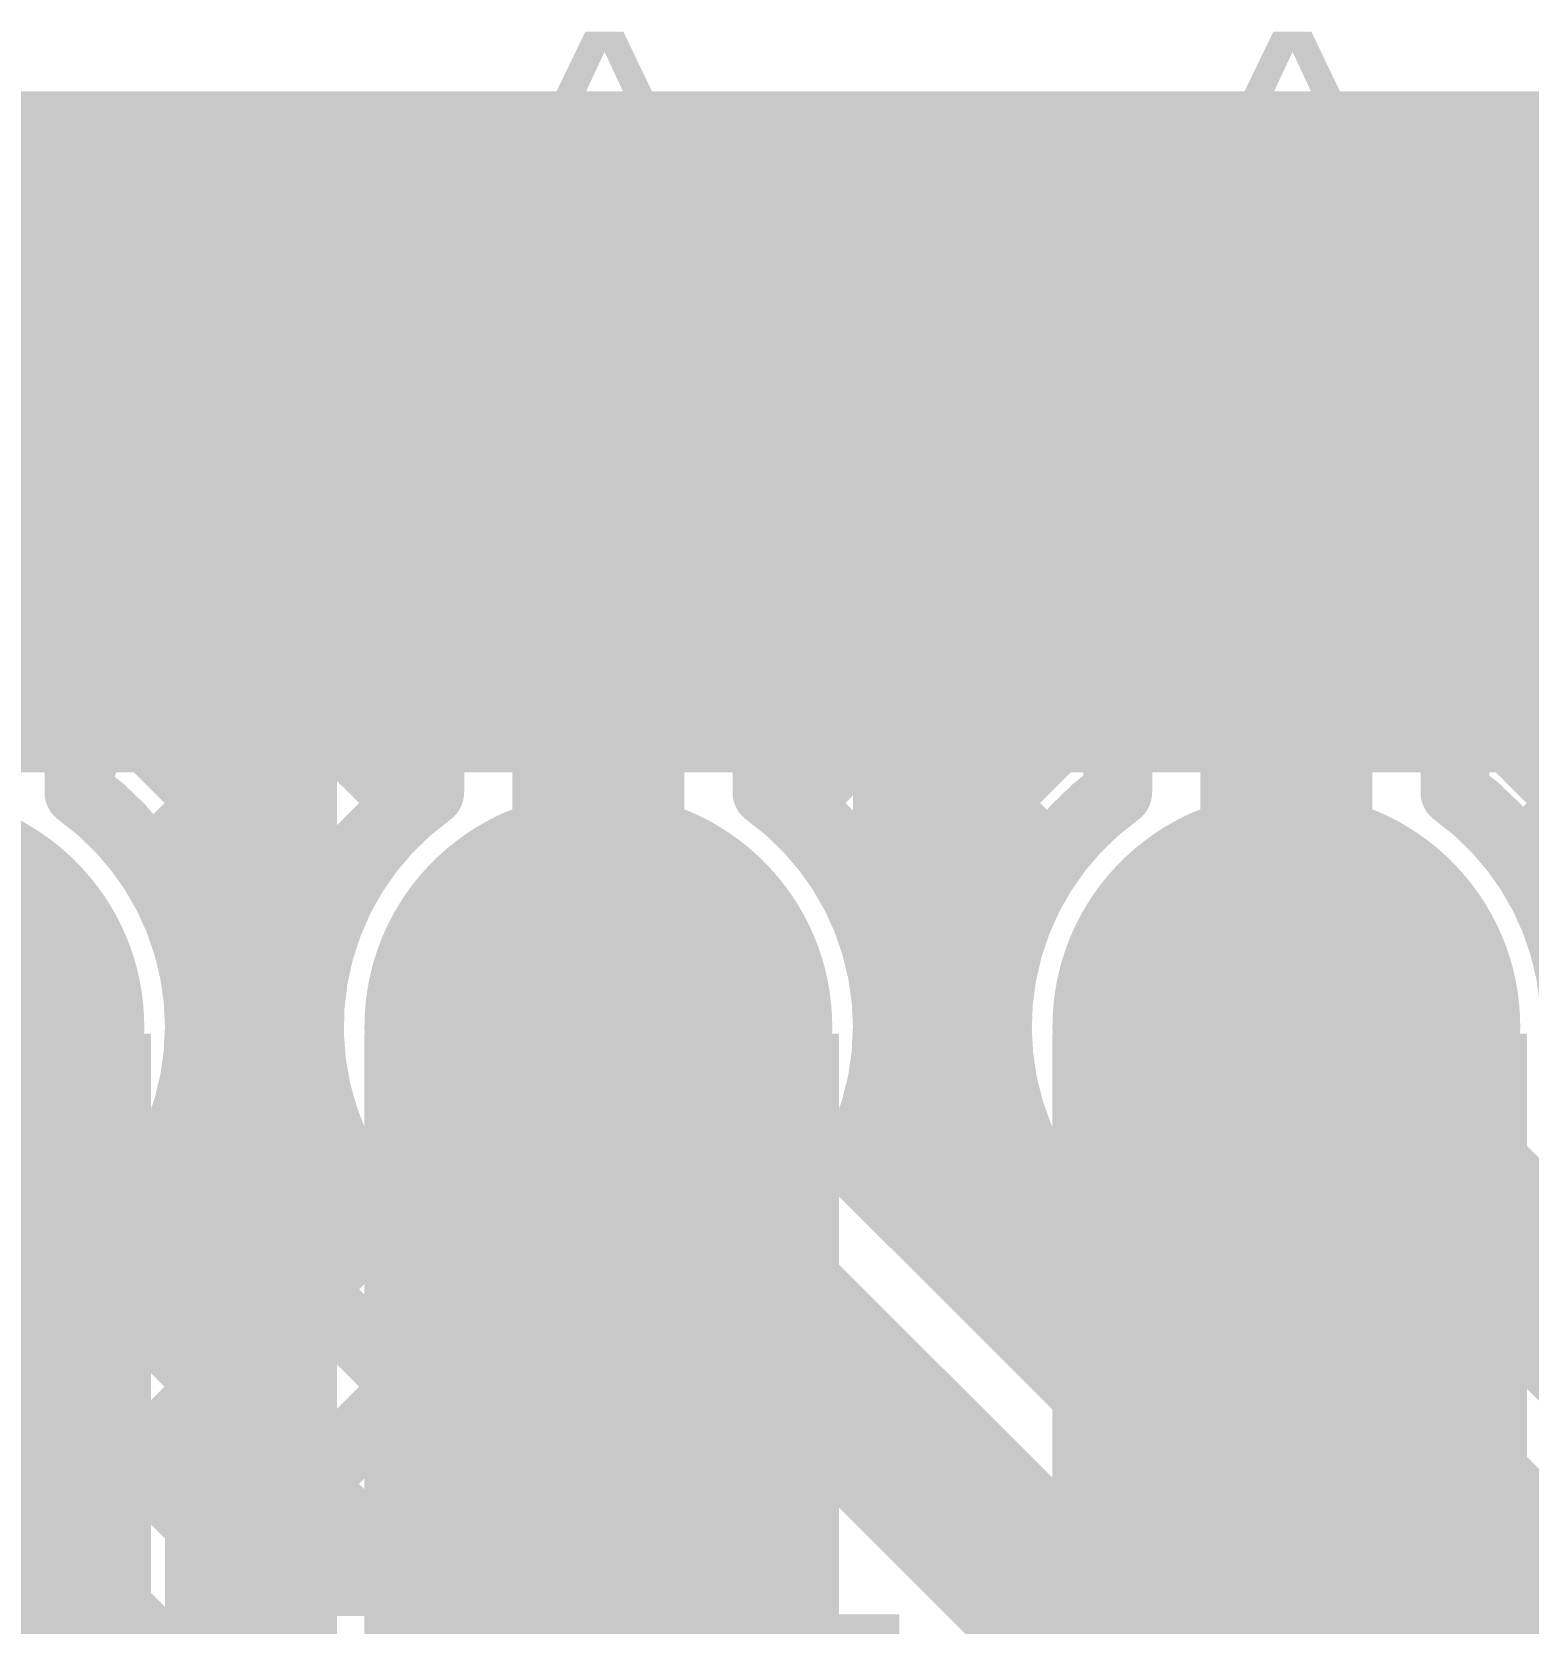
# Model space of a CAD drawing. Header units: millimetres. Extents: x -0.33 to 3.26, y -0.12 to 2.83.
# Drawn here: x 1.4477 to 1.6651, y 2.4033 to 2.6347 of the extents above; entities that cross this region are included whole.
import ezdxf

# ---------------------------------------------------------------- set-up
doc = ezdxf.new("R2010")
doc.units = ezdxf.units.MM
doc.header["$MEASUREMENT"] = 0
for name, color, linetype in [('BottomLayer', 5, 'Continuous'), ('BottomOverlay', 54, 'Continuous'), ('BottomPaste', 16, 'Continuous'), ('BottomSolder', 6, 'Continuous'), ('MultiLayer', 9, 'Continuous'), ('PadHoleLayer', 156, 'Continuous'), ('TopLayer', 1, 'Continuous'), ('TopOverlay', 2, 'Continuous'), ('TopSolder', 216, 'Continuous')]:
    doc.layers.add(name, color=color, linetype=linetype)
doc.styles.add('Arial', font='', dxfattribs={"height": 0.2})
doc.styles.get('Arial').set_extended_font_data('Arial')

# ---------------------------------------------------------------- blocks, each defined once
blk = doc.blocks.new('R__0402_B_14')
at = {"layer": 'BottomLayer'}
for points in [[(-0.0095, 0.0125), (-0.0095, -0.0125), (-0.0275, -0.0125), (-0.0275, 0.0125)], [(0.0275, 0.0125), (0.0275, -0.0125), (0.0095, -0.0125), (0.0095, 0.0125)]]:
    blk.add_hatch(color=5, dxfattribs=at).paths.add_polyline_path(points)
at = {"layer": 'BottomPaste'}
for points in [[(-0.0095, 0.0125), (-0.0095, -0.0125), (-0.0275, -0.0125), (-0.0275, 0.0125)], [(0.0275, 0.0125), (0.0275, -0.0125), (0.0095, -0.0125), (0.0095, 0.0125)]]:
    blk.add_hatch(color=16, dxfattribs=at).paths.add_polyline_path(points)
at = {"layer": 'BottomSolder'}
for points in [[(-0.0055, 0.0165), (-0.0055, -0.0165), (-0.0315, -0.0165), (-0.0315, 0.0165)], [(0.0315, 0.0165), (0.0315, -0.0165), (0.0055, -0.0165), (0.0055, 0.0165)]]:
    blk.add_hatch(color=6, dxfattribs=at).paths.add_polyline_path(points)
at = {"layer": 'BottomOverlay', "const_width": 0.01}
for points in [[(0.034, 0.019), (-0.034, 0.019)], [(-0.034, -0.019), (-0.034, 0.019)], [(0.034, -0.019), (0.034, 0.019)], [(0.034, -0.019), (-0.034, -0.019)]]:
    blk.add_lwpolyline(points, dxfattribs=at)
at = {"layer": 'BottomOverlay', "const_width": 0.005}
for points in [[(-0.0365, 0.019, 1), (-0.0315, 0.019, 1)], [(-0.0365, 0.019, 1), (-0.0315, 0.019, 1)], [(0.0315, 0.019, 1), (0.0365, 0.019, 1)], [(0.0315, 0.019, 1), (0.0365, 0.019, 1)], [(-0.0365, -0.019, 1), (-0.0315, -0.019, 1)], [(-0.0365, -0.019, 1), (-0.0315, -0.019, 1)], [(0.0315, -0.019, 1), (0.0365, -0.019, 1)], [(0.0315, -0.019, 1), (0.0365, -0.019, 1)]]:
    blk.add_lwpolyline(points, format="xyb", close=True, dxfattribs=at)
blk = doc.blocks.new('R__0402_B_15')
at = {"layer": 'BottomLayer'}
for points in [[(-0.0095, 0.0125), (-0.0095, -0.0125), (-0.0275, -0.0125), (-0.0275, 0.0125)], [(0.0275, 0.0125), (0.0275, -0.0125), (0.0095, -0.0125), (0.0095, 0.0125)]]:
    blk.add_hatch(color=5, dxfattribs=at).paths.add_polyline_path(points)
at = {"layer": 'BottomPaste'}
for points in [[(-0.0095, 0.0125), (-0.0095, -0.0125), (-0.0275, -0.0125), (-0.0275, 0.0125)], [(0.0275, 0.0125), (0.0275, -0.0125), (0.0095, -0.0125), (0.0095, 0.0125)]]:
    blk.add_hatch(color=16, dxfattribs=at).paths.add_polyline_path(points)
at = {"layer": 'BottomSolder'}
for points in [[(-0.0055, 0.0165), (-0.0055, -0.0165), (-0.0315, -0.0165), (-0.0315, 0.0165)], [(0.0315, 0.0165), (0.0315, -0.0165), (0.0055, -0.0165), (0.0055, 0.0165)]]:
    blk.add_hatch(color=6, dxfattribs=at).paths.add_polyline_path(points)
at = {"layer": 'BottomOverlay', "const_width": 0.01}
for points in [[(-0.034, -0.019), (-0.034, 0.019)], [(0.034, 0.019), (-0.034, 0.019)], [(0.034, -0.019), (0.034, 0.019)], [(0.034, -0.019), (-0.034, -0.019)]]:
    blk.add_lwpolyline(points, dxfattribs=at)
at = {"layer": 'BottomOverlay', "const_width": 0.005}
for points in [[(-0.0365, 0.019, 1), (-0.0315, 0.019, 1)], [(-0.0365, 0.019, 1), (-0.0315, 0.019, 1)], [(0.0315, 0.019, 1), (0.0365, 0.019, 1)], [(0.0315, 0.019, 1), (0.0365, 0.019, 1)], [(-0.0365, -0.019, 1), (-0.0315, -0.019, 1)], [(-0.0365, -0.019, 1), (-0.0315, -0.019, 1)], [(0.0315, -0.019, 1), (0.0365, -0.019, 1)], [(0.0315, -0.019, 1), (0.0365, -0.019, 1)]]:
    blk.add_lwpolyline(points, format="xyb", close=True, dxfattribs=at)
blk = doc.blocks.new('R__0402_B_16')
at = {"layer": 'BottomLayer'}
for points in [[(-0.0095, 0.0125), (-0.0095, -0.0125), (-0.0275, -0.0125), (-0.0275, 0.0125)], [(0.0275, 0.0125), (0.0275, -0.0125), (0.0095, -0.0125), (0.0095, 0.0125)]]:
    blk.add_hatch(color=5, dxfattribs=at).paths.add_polyline_path(points)
at = {"layer": 'BottomPaste'}
for points in [[(-0.0095, 0.0125), (-0.0095, -0.0125), (-0.0275, -0.0125), (-0.0275, 0.0125)], [(0.0275, 0.0125), (0.0275, -0.0125), (0.0095, -0.0125), (0.0095, 0.0125)]]:
    blk.add_hatch(color=16, dxfattribs=at).paths.add_polyline_path(points)
at = {"layer": 'BottomSolder'}
for points in [[(-0.0055, 0.0165), (-0.0055, -0.0165), (-0.0315, -0.0165), (-0.0315, 0.0165)], [(0.0315, 0.0165), (0.0315, -0.0165), (0.0055, -0.0165), (0.0055, 0.0165)]]:
    blk.add_hatch(color=6, dxfattribs=at).paths.add_polyline_path(points)
at = {"layer": 'BottomOverlay', "const_width": 0.01}
for points in [[(0.034, 0.019), (-0.034, 0.019)], [(-0.034, -0.019), (-0.034, 0.019)], [(0.034, -0.019), (0.034, 0.019)], [(0.034, -0.019), (-0.034, -0.019)]]:
    blk.add_lwpolyline(points, dxfattribs=at)
at = {"layer": 'BottomOverlay', "const_width": 0.005}
for points in [[(-0.0365, 0.019, 1), (-0.0315, 0.019, 1)], [(-0.0365, 0.019, 1), (-0.0315, 0.019, 1)], [(0.0315, 0.019, 1), (0.0365, 0.019, 1)], [(0.0315, 0.019, 1), (0.0365, 0.019, 1)], [(-0.0365, -0.019, 1), (-0.0315, -0.019, 1)], [(-0.0365, -0.019, 1), (-0.0315, -0.019, 1)], [(0.0315, -0.019, 1), (0.0365, -0.019, 1)], [(0.0315, -0.019, 1), (0.0365, -0.019, 1)]]:
    blk.add_lwpolyline(points, format="xyb", close=True, dxfattribs=at)
blk = doc.blocks.new('0022232111_49')
at = {"layer": 'BottomLayer'}
h = blk.add_hatch(color=5, dxfattribs=at)
edge = h.paths.add_edge_path()
edge.add_arc((-0.4, 0), 0.03, 0, 360)
h = blk.add_hatch(color=5, dxfattribs=at)
edge = h.paths.add_edge_path()
edge.add_arc((-0.3, 0), 0.03, 0, 360)
h = blk.add_hatch(color=5, dxfattribs=at)
edge = h.paths.add_edge_path()
edge.add_arc((-0.2, 0), 0.03, 0, 360)
at = {"layer": 'BottomSolder'}
h = blk.add_hatch(color=6, dxfattribs=at)
edge = h.paths.add_edge_path()
edge.add_arc((-0.4, 0), 0.034, 0, 360)
h = blk.add_hatch(color=6, dxfattribs=at)
edge = h.paths.add_edge_path()
edge.add_arc((-0.3, 0), 0.034, 0, 360)
h = blk.add_hatch(color=6, dxfattribs=at)
edge = h.paths.add_edge_path()
edge.add_arc((-0.2, 0), 0.034, 0, 360)
at = {"layer": 'MultiLayer'}
h = blk.add_hatch(color=9, dxfattribs=at)
edge = h.paths.add_edge_path()
edge.add_arc((-0.4, 0), 0.03, 0, 360)
h = blk.add_hatch(color=9, dxfattribs=at)
edge = h.paths.add_edge_path()
edge.add_arc((-0.3, 0), 0.03, 0, 360)
h = blk.add_hatch(color=9, dxfattribs=at)
edge = h.paths.add_edge_path()
edge.add_arc((-0.2, 0), 0.03, 0, 360)
at = {"layer": 'PadHoleLayer'}
h = blk.add_hatch(color=156, dxfattribs=at)
edge = h.paths.add_edge_path()
edge.add_arc((-0.4, 0), 0.01969, 0, 360)
h = blk.add_hatch(color=156, dxfattribs=at)
edge = h.paths.add_edge_path()
edge.add_arc((-0.3, 0), 0.01969, 0, 360)
h = blk.add_hatch(color=156, dxfattribs=at)
edge = h.paths.add_edge_path()
edge.add_arc((-0.2, 0), 0.01969, 0, 360)
at = {"layer": 'TopLayer'}
h = blk.add_hatch(color=1, dxfattribs=at)
edge = h.paths.add_edge_path()
edge.add_arc((-0.4, 0), 0.03, 0, 360)
h = blk.add_hatch(color=1, dxfattribs=at)
edge = h.paths.add_edge_path()
edge.add_arc((-0.3, 0), 0.03, 0, 360)
h = blk.add_hatch(color=1, dxfattribs=at)
edge = h.paths.add_edge_path()
edge.add_arc((-0.2, 0), 0.03, 0, 360)
at = {"layer": 'TopSolder'}
h = blk.add_hatch(color=216, dxfattribs=at)
edge = h.paths.add_edge_path()
edge.add_arc((-0.4, 0), 0.034, 0, 360)
h = blk.add_hatch(color=216, dxfattribs=at)
edge = h.paths.add_edge_path()
edge.add_arc((-0.3, 0), 0.034, 0, 360)
h = blk.add_hatch(color=216, dxfattribs=at)
edge = h.paths.add_edge_path()
edge.add_arc((-0.2, 0), 0.034, 0, 360)
at = {"layer": 'TopOverlay', "const_width": 0.01}
blk.add_lwpolyline([(0.55, -0.131), (-0.551, -0.131)], dxfattribs=at)
blk = doc.blocks.new('SOT23_3_B_175')
at = {"layer": 'BottomLayer'}
for points in [[(-0.02166, 0.02657), (-0.05316, 0.02657), (-0.05316, 0.05807), (-0.02166, 0.05807)], [(0.05314, 0.02657), (0.02165, 0.02657), (0.02165, 0.05807), (0.05314, 0.05807)], [(0.01574, -0.05807), (-0.01575, -0.05807), (-0.01575, -0.02657), (0.01574, -0.02657)]]:
    blk.add_hatch(color=5, dxfattribs=at).paths.add_polyline_path(points)
at = {"layer": 'BottomPaste'}
for points in [[(-0.02166, 0.02657), (-0.05316, 0.02657), (-0.05316, 0.05807), (-0.02166, 0.05807)], [(0.05314, 0.02657), (0.02165, 0.02657), (0.02165, 0.05807), (0.05314, 0.05807)], [(0.01574, -0.05807), (-0.01575, -0.05807), (-0.01575, -0.02657), (0.01574, -0.02657)]]:
    blk.add_hatch(color=16, dxfattribs=at).paths.add_polyline_path(points)
at = {"layer": 'BottomSolder'}
for points in [[(-0.01766, 0.02257), (-0.05716, 0.02257), (-0.05716, 0.06207), (-0.01766, 0.06207)], [(0.05714, 0.02257), (0.01765, 0.02257), (0.01765, 0.06207), (0.05714, 0.06207)], [(0.01974, -0.06207), (-0.01975, -0.06207), (-0.01975, -0.02257), (0.01974, -0.02257)]]:
    blk.add_hatch(color=6, dxfattribs=at).paths.add_polyline_path(points)
at = {"layer": 'BottomOverlay'}
for points, const_width in [([(-0.06409, 0.068, 1), (-0.07393, 0.068, 1)], 0.00984), ([(-0.07639, 0.068, 1), (-0.07147, 0.068, 1)], 0.00492), ([(-0.06655, 0.068, 1), (-0.06162, 0.068, 1)], 0.00492), ([(-0.06651, 0.03, 1), (-0.06151, 0.03, 1)], 0.005), ([(-0.01351, 0.032, 1), (-0.00851, 0.032, 1)], 0.005), ([(0.00849, 0.032, 1), (0.01349, 0.032, 1)], 0.005), ([(0.06149, 0.03, 1), (0.06649, 0.03, 1)], 0.005), ([(-0.06651, -0.032, 1), (-0.06151, -0.032, 1)], 0.005), ([(-0.06651, -0.032, 1), (-0.06151, -0.032, 1)], 0.005), ([(-0.03151, -0.032, 1), (-0.02651, -0.032, 1)], 0.005), ([(0.02649, -0.031, 1), (0.03149, -0.031, 1)], 0.005), ([(0.06149, -0.031, 1), (0.06649, -0.031, 1)], 0.005), ([(0.06149, -0.031, 1), (0.06649, -0.031, 1)], 0.005)]:
    blk.add_lwpolyline(points, format="xyb", close=True, dxfattribs=dict(at, const_width=const_width))
at = {"layer": 'BottomOverlay', "const_width": 0.01}
for points in [[(-0.06401, 0.03), (-0.06401, -0.032)], [(0.01099, 0.032), (-0.01101, 0.032)], [(0.06399, 0.03), (0.06399, -0.031)], [(-0.02901, -0.032), (-0.06401, -0.032)], [(0.06399, -0.031), (0.02899, -0.031)]]:
    blk.add_lwpolyline(points, dxfattribs=at)

msp = doc.modelspace()

# ---------------------------------------------------------------- hatches: boundary and pattern name
at = {"layer": 'BottomLayer'}
msp.add_hatch(color=5, dxfattribs=at).paths.add_polyline_path([(0.126, 2.571), (2.92461, 2.571), (2.92461, 2.618), (0.126, 2.618)])
at = {"layer": 'TopLayer'}
msp.add_hatch(color=1, dxfattribs=at).paths.add_polyline_path([(0.495, 2.527), (3.004, 2.527), (3.004, 2.606), (0.495, 2.606)])
at = {"layer": 'TopOverlay'}
for points in [[(1.396, 2.359), (1.465, 2.359), (1.465, 2.489), (1.396, 2.489)], [(1.496, 2.359), (1.565, 2.359), (1.565, 2.489), (1.496, 2.489)], [(1.596, 2.359), (1.665, 2.359), (1.665, 2.489), (1.596, 2.489)]]:
    msp.add_hatch(color=2, dxfattribs=at).paths.add_polyline_path(points)

# ---------------------------------------------------------------- linework, layer by layer
at = {"layer": 'BottomLayer'}
for points, const_width in [([(0.07816, 2.606), (3.03984, 2.606)], 0.01), ([(1.40884, 2.5705), (1.44434, 2.606)], 0.01), ([(1.41882, 2.606), (1.45432, 2.5705)], 0.01), ([(1.4387, 2.57207), (1.47263, 2.606)], 0.01), ([(1.44711, 2.606), (1.50528, 2.54783)], 0.01), ([(1.45517, 2.56025), (1.50091, 2.606)], 0.01), ([(1.45517, 2.53197), (1.5292, 2.606)], 0.01), ([(1.47539, 2.606), (1.51089, 2.5705)], 0.01), ([(1.50368, 2.606), (1.53689, 2.57279)], 0.01), ([(1.52467, 2.57319), (1.55748, 2.606)], 0.01), ([(1.53196, 2.606), (1.60539, 2.53257)], 0.01), ([(1.55027, 2.5705), (1.58577, 2.606)], 0.01), ([(1.5545, 2.54645), (1.61405, 2.606)], 0.01), ([(1.56025, 2.606), (1.60539, 2.56086)], 0.01), ([(1.58853, 2.606), (1.62188, 2.57265)], 0.01), ([(1.60683, 2.5705), (1.64233, 2.606)], 0.01), ([(1.61681, 2.606), (1.65231, 2.5705)], 0.01), ([(1.63743, 2.57281), (1.67062, 2.606)], 0.01), ([(1.6451, 2.606), (1.7055, 2.5456)], 0.01), ([(1.65439, 2.56149), (1.6989, 2.606)], 0.01), ([(1.6545, 2.53331), (1.72719, 2.606)], 0.01), ([(1.5795, 2.4685), (1.5795, 2.57)], 0.025), ([(1.44205, 2.5705), (1.45517, 2.5705)], 0.01), ([(1.45517, 2.5285), (1.45517, 2.5705)], 0.01), ([(1.50528, 2.5705), (1.51776, 2.5705)], 0.01), ([(1.50528, 2.5285), (1.50528, 2.5705)], 0.01), ([(1.54224, 2.5705), (1.55428, 2.5705)], 0.01), ([(1.55428, 2.55257), (1.55428, 2.5705)], 0.01), ([(1.60539, 2.5705), (1.61727, 2.5705)], 0.01), ([(1.60539, 2.5495), (1.60539, 2.5705)], 0.01), ([(1.64251, 2.5705), (1.65439, 2.5705)], 0.01), ([(1.65439, 2.55172), (1.65439, 2.5705)], 0.01), ([(1.45517, 2.56966), (1.50281, 2.52201)], 0.01), ([(1.55781, 2.52148), (1.60539, 2.56906)], 0.01), ([(1.65439, 2.56843), (1.70174, 2.52107)], 0.01), ([(1.53, 2.49), (1.53, 2.54928)], 0.025), ([(1.62989, 2.5495), (1.63, 2.54939)], 0.025), ([(1.63, 2.49), (1.63, 2.54939)], 0.025), ([(1.55428, 2.5554), (1.59559, 2.51409)], 0.01), ([(1.66405, 2.51458), (1.7055, 2.55603)], 0.01), ([(1.46488, 2.5134), (1.50528, 2.5538)], 0.01), ([(1.5545, 2.52411), (1.5545, 2.54928)], 0.01), ([(1.60539, 2.5285), (1.60539, 2.5495)], 0.01), ([(1.6545, 2.52411), (1.6545, 2.54939)], 0.01), ([(1.45517, 2.54137), (1.49099, 2.50555)], 0.01), ([(1.56934, 2.50472), (1.60539, 2.54077)], 0.01), ([(1.6545, 2.54003), (1.69044, 2.50409)], 0.01), ([(1.4545, 2.52411), (1.4545, 2.5285)], 0.01), ([(1.5055, 2.52411), (1.5055, 2.5285)], 0.01), ([(1.5545, 2.52689), (1.58813, 2.49327)], 0.01), ([(1.6055, 2.52411), (1.6055, 2.5285)], 0.01), ([(1.47194, 2.49218), (1.5055, 2.52573)], 0.01), ([(1.47144, 2.49681), (1.48955, 2.47871)], 0.01), ([(1.53, 2.47275), (1.53, 2.49)], 0.025), ([(1.63, 2.49), (1.73518, 2.38482)], 0.025), ([(1.56995, 2.47705), (1.58836, 2.49545)], 0.01), ([(1.4545, 2.44645), (1.48899, 2.48094)], 0.01), ([(1.53, 2.47275), (1.683, 2.31975)], 0.025), ([(1.57121, 2.4819), (1.74467, 2.30844)], 0.01), ([(1.5795, 2.4685), (1.715, 2.333)], 0.025), ([(1.46796, 2.47202), (1.5274, 2.41257)], 0.01), ([(1.57929, 2.4581), (1.59242, 2.47124)], 0.01), ([(1.56709, 2.4703), (1.7003, 2.33709)], 0.01), ([(1.46299, 2.42666), (1.49853, 2.46219)], 0.01), ([(1.4545, 2.43515), (1.4545, 2.45589)], 0.01), ([(1.45525, 2.45644), (1.50236, 2.40932)], 0.01), ([(1.59343, 2.44396), (1.60542, 2.45595)], 0.01), ([(1.47713, 2.41251), (1.51528, 2.45066)], 0.01), ([(1.51849, 2.44961), (1.55553, 2.41257)], 0.01), ([(1.60757, 2.42982), (1.62595, 2.4482)], 0.01), ([(1.63327, 2.44813), (1.74467, 2.33673)], 0.01), ([(1.6368, 2.44855), (1.71783, 2.36752)], 0.01), ([(1.62172, 2.41568), (1.6457, 2.43966)], 0.01), ([(1.50223, 2.40932), (1.5305, 2.4376)], 0.01), ([(1.4545, 2.43515), (1.48033, 2.40932)], 0.01), ([(1.43, 2.425), (1.47018, 2.38482)], 0.025), ([(1.63586, 2.40153), (1.65984, 2.42551)], 0.01), ([(1.53376, 2.41257), (1.54464, 2.42346)], 0.01), ([(1.52626, 2.41257), (1.55553, 2.41257)], 0.01), ([(1.52626, 2.40932), (1.52626, 2.41257)], 0.01), ([(1.65, 2.38739), (1.67398, 2.41137)], 0.01), ([(1.48033, 2.40932), (1.52626, 2.40932)], 0.01)]:
    msp.add_lwpolyline(points, dxfattribs=dict(at, const_width=const_width))
for points, const_width in [([(1.44184, 2.606, 1), (1.44684, 2.606, 1)], 0.005), ([(1.44461, 2.606, 1), (1.44961, 2.606, 1)], 0.005), ([(1.47013, 2.606, 1), (1.47513, 2.606, 1)], 0.005), ([(1.47289, 2.606, 1), (1.47789, 2.606, 1)], 0.005), ([(1.49841, 2.606, 1), (1.50341, 2.606, 1)], 0.005), ([(1.50118, 2.606, 1), (1.50618, 2.606, 1)], 0.005), ([(1.5267, 2.606, 1), (1.5317, 2.606, 1)], 0.005), ([(1.52946, 2.606, 1), (1.53446, 2.606, 1)], 0.005), ([(1.55498, 2.606, 1), (1.55998, 2.606, 1)], 0.005), ([(1.55775, 2.606, 1), (1.56275, 2.606, 1)], 0.005), ([(1.58327, 2.606, 1), (1.58827, 2.606, 1)], 0.005), ([(1.58603, 2.606, 1), (1.59103, 2.606, 1)], 0.005), ([(1.61155, 2.606, 1), (1.61655, 2.606, 1)], 0.005), ([(1.61431, 2.606, 1), (1.61932, 2.606, 1)], 0.005), ([(1.63983, 2.606, 1), (1.64483, 2.606, 1)], 0.005), ([(1.6426, 2.606, 1), (1.6476, 2.606, 1)], 0.005), ([(1.57325, 2.57, 1), (1.58575, 2.57, 1)], 0.0125), ([(1.52217, 2.57319, 1), (1.52717, 2.57319, 1)], 0.005), ([(1.63493, 2.57281, 1), (1.63993, 2.57281, 1)], 0.005), ([(1.45182, 2.5705, 1), (1.45682, 2.5705, 1)], 0.005), ([(1.45267, 2.5705, 1), (1.45767, 2.5705, 1)], 0.005), ([(1.45267, 2.5705, 1), (1.45767, 2.5705, 1)], 0.005), ([(1.50278, 2.5705, 1), (1.50778, 2.5705, 1)], 0.005), ([(1.50278, 2.5705, 1), (1.50778, 2.5705, 1)], 0.005), ([(1.50839, 2.5705, 1), (1.51339, 2.5705, 1)], 0.005), ([(1.51526, 2.5705, 1), (1.52026, 2.5705, 1)], 0.005), ([(1.51526, 2.5705, 1), (1.52026, 2.5705, 1)], 0.005), ([(1.53439, 2.57279, 1), (1.53939, 2.57279, 1)], 0.005), ([(1.53974, 2.5705, 1), (1.54474, 2.5705, 1)], 0.005), ([(1.53974, 2.5705, 1), (1.54474, 2.5705, 1)], 0.005), ([(1.54777, 2.5705, 1), (1.55277, 2.5705, 1)], 0.005), ([(1.55178, 2.5705, 1), (1.55678, 2.5705, 1)], 0.005), ([(1.55178, 2.5705, 1), (1.55678, 2.5705, 1)], 0.005), ([(1.60289, 2.5705, 1), (1.60789, 2.5705, 1)], 0.005), ([(1.60289, 2.5705, 1), (1.60789, 2.5705, 1)], 0.005), ([(1.60433, 2.5705, 1), (1.60933, 2.5705, 1)], 0.005), ([(1.61477, 2.5705, 1), (1.61977, 2.5705, 1)], 0.005), ([(1.61477, 2.5705, 1), (1.61977, 2.5705, 1)], 0.005), ([(1.61938, 2.57265, 1), (1.62438, 2.57265, 1)], 0.005), ([(1.64001, 2.5705, 1), (1.64501, 2.5705, 1)], 0.005), ([(1.64001, 2.5705, 1), (1.64501, 2.5705, 1)], 0.005), ([(1.64982, 2.5705, 1), (1.65481, 2.5705, 1)], 0.005), ([(1.65189, 2.5705, 1), (1.65689, 2.5705, 1)], 0.005), ([(1.65189, 2.5705, 1), (1.65689, 2.5705, 1)], 0.005), ([(1.45267, 2.56966, 1), (1.45767, 2.56966, 1)], 0.005), ([(1.60289, 2.56906, 1), (1.60789, 2.56906, 1)], 0.005), ([(1.65189, 2.56843, 1), (1.65689, 2.56843, 1)], 0.005), ([(1.65189, 2.56149, 1), (1.65689, 2.56149, 1)], 0.005), ([(1.45267, 2.56025, 1), (1.45767, 2.56025, 1)], 0.005), ([(1.60289, 2.56086, 1), (1.60789, 2.56086, 1)], 0.005), ([(1.52375, 2.54928, 1), (1.53625, 2.54928, 1)], 0.0125), ([(1.62364, 2.5495, 1), (1.63614, 2.5495, 1)], 0.0125), ([(1.62375, 2.54939, 1), (1.63625, 2.54939, 1)], 0.0125), ([(1.62375, 2.54939, 1), (1.63625, 2.54939, 1)], 0.0125), ([(1.55178, 2.5554, 1), (1.55678, 2.5554, 1)], 0.005), ([(1.50278, 2.5538, 1), (1.50778, 2.5538, 1)], 0.005), ([(1.55178, 2.55257, 1), (1.55678, 2.55257, 1)], 0.005), ([(1.55178, 2.55257, 1), (1.55678, 2.55257, 1)], 0.005), ([(1.65189, 2.55172, 1), (1.65689, 2.55172, 1)], 0.005), ([(1.50278, 2.54783, 1), (1.50778, 2.54783, 1)], 0.005), ([(1.552, 2.54928, 1), (1.557, 2.54928, 1)], 0.005), ([(1.552, 2.54928, 1), (1.557, 2.54928, 1)], 0.005), ([(1.60289, 2.5495, 1), (1.60789, 2.5495, 1)], 0.005), ([(1.60289, 2.5495, 1), (1.60789, 2.5495, 1)], 0.005), ([(1.652, 2.54939, 1), (1.657, 2.54939, 1)], 0.005), ([(1.552, 2.54645, 1), (1.557, 2.54645, 1)], 0.005), ([(1.45267, 2.54137, 1), (1.45767, 2.54137, 1)], 0.005), ([(1.60289, 2.54077, 1), (1.60789, 2.54077, 1)], 0.005), ([(1.652, 2.54003, 1), (1.657, 2.54003, 1)], 0.005), ([(1.45267, 2.53197, 1), (1.45767, 2.53197, 1)], 0.005), ([(1.60289, 2.53257, 1), (1.60789, 2.53257, 1)], 0.005), ([(1.652, 2.53331, 1), (1.657, 2.53331, 1)], 0.005), ([(1.452, 2.5285, 1), (1.457, 2.5285, 1)], 0.005), ([(1.45267, 2.5285, 1), (1.45767, 2.5285, 1)], 0.005), ([(1.50278, 2.5285, 1), (1.50778, 2.5285, 1)], 0.005), ([(1.503, 2.5285, 1), (1.508, 2.5285, 1)], 0.005), ([(1.552, 2.52689, 1), (1.557, 2.52689, 1)], 0.005), ([(1.60289, 2.5285, 1), (1.60789, 2.5285, 1)], 0.005), ([(1.603, 2.5285, 1), (1.608, 2.5285, 1)], 0.005), ([(1.503, 2.52573, 1), (1.508, 2.52573, 1)], 0.005), ([(1.452, 2.52411, 1), (1.457, 2.52411, 1)], 0.005), ([(1.452, 2.52411, 1), (1.457, 2.52411, 1)], 0.005), ([(1.50031, 2.52201, 1), (1.50531, 2.52201, 1)], 0.005), ([(1.503, 2.52411, 1), (1.508, 2.52411, 1)], 0.005), ([(1.503, 2.52411, 1), (1.508, 2.52411, 1)], 0.005), ([(1.552, 2.52411, 1), (1.557, 2.52411, 1)], 0.005), ([(1.552, 2.52411, 1), (1.557, 2.52411, 1)], 0.005), ([(1.603, 2.52411, 1), (1.608, 2.52411, 1)], 0.005), ([(1.603, 2.52411, 1), (1.608, 2.52411, 1)], 0.005), ([(1.652, 2.52411, 1), (1.657, 2.52411, 1)], 0.005), ([(1.652, 2.52411, 1), (1.657, 2.52411, 1)], 0.005), ([(1.55531, 2.52148, 1), (1.56031, 2.52148, 1)], 0.005), ([(1.46238, 2.5134, 1), (1.46738, 2.5134, 1)], 0.005), ([(1.59309, 2.51409, 1), (1.59809, 2.51409, 1)], 0.005), ([(1.66155, 2.51458, 1), (1.66655, 2.51458, 1)], 0.005), ([(1.48849, 2.50555, 1), (1.49349, 2.50555, 1)], 0.005), ([(1.56684, 2.50472, 1), (1.57184, 2.50472, 1)], 0.005), ([(1.46894, 2.49681, 1), (1.47394, 2.49681, 1)], 0.005), ([(1.52375, 2.49, 1), (1.53625, 2.49, 1)], 0.0125), ([(1.52375, 2.49, 1), (1.53625, 2.49, 1)], 0.0125), ([(1.62375, 2.49, 1), (1.63625, 2.49, 1)], 0.0125), ([(1.62375, 2.49, 1), (1.63625, 2.49, 1)], 0.0125), ([(1.58586, 2.49545, 1), (1.59086, 2.49545, 1)], 0.005), ([(1.46944, 2.49218, 1), (1.47444, 2.49218, 1)], 0.005), ([(1.58563, 2.49327, 1), (1.59063, 2.49327, 1)], 0.005), ([(1.4695, 2.49, 1), (1.4745, 2.49, 1)], 0.005), ([(1.4695, 2.49, 1), (1.4745, 2.49, 1)], 0.005), ([(1.5695, 2.49, 1), (1.5745, 2.49, 1)], 0.005), ([(1.5695, 2.49, 1), (1.5745, 2.49, 1)], 0.005), ([(1.48649, 2.48094, 1), (1.49149, 2.48094, 1)], 0.005), ([(1.52375, 2.47275, 1), (1.53625, 2.47275, 1)], 0.0125), ([(1.52375, 2.47275, 1), (1.53625, 2.47275, 1)], 0.0125), ([(1.56871, 2.4819, 1), (1.57371, 2.4819, 1)], 0.005), ([(1.48705, 2.47871, 1), (1.49205, 2.47871, 1)], 0.005), ([(1.56745, 2.47705, 1), (1.57245, 2.47705, 1)], 0.005), ([(1.57325, 2.4685, 1), (1.58575, 2.4685, 1)], 0.0125), ([(1.57325, 2.4685, 1), (1.58575, 2.4685, 1)], 0.0125), ([(1.46546, 2.47202, 1), (1.47046, 2.47202, 1)], 0.005), ([(1.58992, 2.47124, 1), (1.59492, 2.47124, 1)], 0.005), ([(1.56459, 2.4703, 1), (1.56959, 2.4703, 1)], 0.005), ([(1.56459, 2.4703, 1), (1.56959, 2.4703, 1)], 0.005), ([(1.49602, 2.46219, 1), (1.50103, 2.46219, 1)], 0.005), ([(1.57679, 2.4581, 1), (1.58179, 2.4581, 1)], 0.005), ([(1.452, 2.45589, 1), (1.457, 2.45589, 1)], 0.005), ([(1.452, 2.45589, 1), (1.457, 2.45589, 1)], 0.005), ([(1.45275, 2.45644, 1), (1.45775, 2.45644, 1)], 0.005), ([(1.60292, 2.45595, 1), (1.60792, 2.45595, 1)], 0.005), ([(1.51278, 2.45066, 1), (1.51778, 2.45066, 1)], 0.005), ([(1.51599, 2.44961, 1), (1.52099, 2.44961, 1)], 0.005), ([(1.51599, 2.44961, 1), (1.52099, 2.44961, 1)], 0.005), ([(1.62345, 2.4482, 1), (1.62845, 2.4482, 1)], 0.005), ([(1.63077, 2.44813, 1), (1.63577, 2.44813, 1)], 0.005), ([(1.6343, 2.44855, 1), (1.6393, 2.44855, 1)], 0.005), ([(1.6343, 2.44855, 1), (1.6393, 2.44855, 1)], 0.005), ([(1.452, 2.44645, 1), (1.457, 2.44645, 1)], 0.005), ([(1.59093, 2.44396, 1), (1.59593, 2.44396, 1)], 0.005), ([(1.6432, 2.43966, 1), (1.6482, 2.43966, 1)], 0.005), ([(1.528, 2.4376, 1), (1.533, 2.4376, 1)], 0.005), ([(1.452, 2.43515, 1), (1.457, 2.43515, 1)], 0.005), ([(1.452, 2.43515, 1), (1.457, 2.43515, 1)], 0.005), ([(1.60507, 2.42982, 1), (1.61007, 2.42982, 1)], 0.005), ([(1.46049, 2.42666, 1), (1.46549, 2.42666, 1)], 0.005), ([(1.65734, 2.42551, 1), (1.66234, 2.42551, 1)], 0.005), ([(1.54214, 2.42346, 1), (1.54714, 2.42346, 1)], 0.005), ([(1.61922, 2.41568, 1), (1.62422, 2.41568, 1)], 0.005), ([(1.47463, 2.41251, 1), (1.47963, 2.41251, 1)], 0.005), ([(1.52376, 2.41257, 1), (1.52876, 2.41257, 1)], 0.005), ([(1.52376, 2.41257, 1), (1.52876, 2.41257, 1)], 0.005), ([(1.5249, 2.41257, 1), (1.5299, 2.41257, 1)], 0.005), ([(1.53126, 2.41257, 1), (1.53626, 2.41257, 1)], 0.005), ([(1.55303, 2.41257, 1), (1.55803, 2.41257, 1)], 0.005), ([(1.55303, 2.41257, 1), (1.55803, 2.41257, 1)], 0.005), ([(1.47783, 2.40932, 1), (1.48283, 2.40932, 1)], 0.005), ([(1.47783, 2.40932, 1), (1.48283, 2.40932, 1)], 0.005), ([(1.49973, 2.40932, 1), (1.50473, 2.40932, 1)], 0.005), ([(1.49986, 2.40932, 1), (1.50486, 2.40932, 1)], 0.005), ([(1.52376, 2.40932, 1), (1.52876, 2.40932, 1)], 0.005), ([(1.52376, 2.40932, 1), (1.52876, 2.40932, 1)], 0.005), ([(1.63336, 2.40153, 1), (1.63836, 2.40153, 1)], 0.005)]:
    msp.add_lwpolyline(points, format="xyb", close=True, dxfattribs=dict(at, const_width=const_width))
at = {"layer": 'BottomLayer', "const_width": 0.01}
for points in [[(1.51776, 2.5705, -0.267745), (1.54224, 2.5705)], [(1.61727, 2.5705, -0.27735), (1.64251, 2.5705)], [(1.55428, 2.55257, -0.033716), (1.5545, 2.54928)], [(1.4545, 2.52411, -0.241531), (1.472, 2.49)], [(1.51849, 2.44961, -0.627345), (1.5055, 2.52411)], [(1.5545, 2.52411, -0.241531), (1.572, 2.49)], [(1.6368, 2.44855, -0.792799), (1.6055, 2.52411)], [(1.6545, 2.52411, -0.241531), (1.672, 2.49)], [(1.472, 2.49, -0.241531), (1.4545, 2.45589)], [(1.572, 2.49, -0.122662), (1.56709, 2.4703)]]:
    msp.add_lwpolyline(points, format="xyb", dxfattribs=at)
at = {"layer": 'TopLayer', "const_width": 0.025}
msp.add_lwpolyline([(1.4795, 2.3535), (1.4795, 2.555)], dxfattribs=at)
at = {"layer": 'TopLayer', "const_width": 0.0125}
msp.add_lwpolyline([(1.47325, 2.555, 1), (1.48575, 2.555, 1)], format="xyb", close=True, dxfattribs=at)

# ---------------------------------------------------------------- block references
for name, p, rotation in [('0022232111_49', (1.23, 2.49), 180), ('R__0402_B_14', (1.43067, 2.568), 270), ('R__0402_B_15', (1.52978, 2.568), 270), ('R__0402_B_16', (1.62989, 2.568), 270), ('SOT23_3_B_175', (1.554, 2.3425), 180)]:
    msp.add_blockref(name, p, dxfattribs=dict(rotation=rotation))

# ---------------------------------------------------------------- texts
at = {"layer": 'BottomOverlay', "style": 'Arial', "text_generation_flag": 2}
for p in [(1.54395, 2.59468), (1.64395, 2.59468)]:
    msp.add_text('^ ', height=0.04, rotation=360, dxfattribs=at).set_placement(p)

doc.saveas('drawing.dxf')
